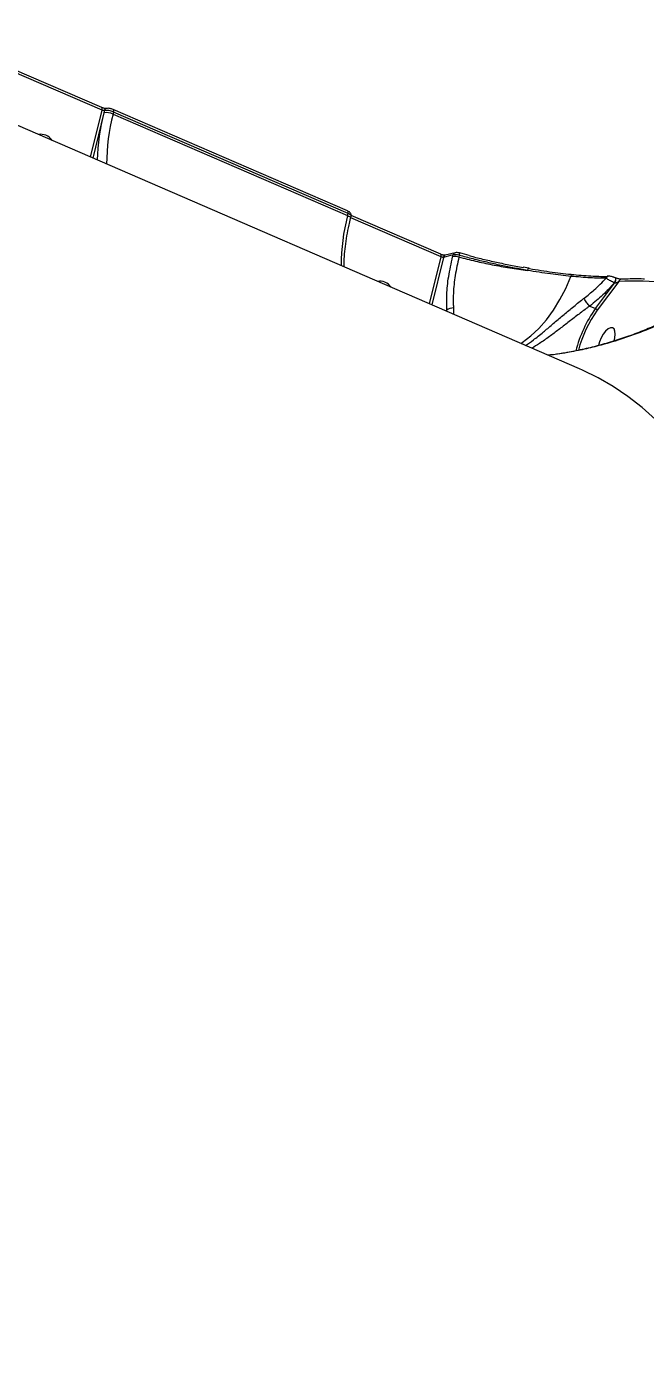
# Model space of a CAD drawing. Header units: millimetres. Extents: x -8092 to 6423, y -6886 to 5604.
# Drawn here: x 676.7 to 857.4, y -2555 to -2163 of the extents above; entities that cross this region are included whole.
import ezdxf

# ---------------------------------------------------------------- set-up
doc = ezdxf.new("R2010")
doc.units = ezdxf.units.MM
for name, color, linetype in [('DIKOM_ОБЪЕКТ', 7, 'Continuous'), ('DIKOM_РАЗМЕР_ЗОНА', 7, 'Continuous'), ('DIKOM_РАЗМЕР_ОБЪЕКТА', 7, 'Continuous')]:
    doc.layers.add(name, color=color, linetype=linetype)
doc.styles.add('style1', font='arial.ttf', dxfattribs={"width": 0.8})
doc.dimstyles.new('1-50', dxfattribs={"dimtxt": 300, "dimasz": 200, "dimexe": 100, "dimexo": 0, "dimgap": 100, "dimtad": 1, "dimtxsty": 'style1', "dimcen": 200, "dimclrd": 7, "dimclre": 7, "dimclrt": 7, "dimadec": 1, "dimazin": 2, "dimtfac": 1, "dimtmove": 0, "dimatfit": 2, "dimfxl": 0, "dimlwd": 25, "dimlwe": 18, "dimarcsym": 0})

# ---------------------------------------------------------------- blocks, each defined once
blk = doc.blocks.new('*D9')
at = {"layer": 'Defpoints', "color": 0, "transparency": 16777216}
for p in [(-8092.06, -86.27), (4664.84, -1471.84), (4664.84, -6785.92)]:
    blk.add_point(p, dxfattribs=at)
at = {"layer": 'DIKOM_РАЗМЕР_ЗОНА', "color": 7, "lineweight": 18, "transparency": 16777216}
for p, q in [((-8092.06, -86.27), (-8092.06, -6885.92)), ((4664.84, -1471.84), (4664.84, -6885.92))]:
    blk.add_line(p, q, dxfattribs=at)
at = {"layer": 'DIKOM_РАЗМЕР_ЗОНА', "color": 7, "lineweight": 25, "transparency": 16777216}
blk.add_line((-7892.06, -6785.92), (4464.84, -6785.92), dxfattribs=at)
at = {"layer": 'DIKOM_РАЗМЕР_ЗОНА', "color": 7, "transparency": 16777216}
for points in [[(-7892.06, -6752.58), (-7892.06, -6819.25), (-8092.06, -6785.92)], [(4464.84, -6752.58), (4464.84, -6819.25), (4664.84, -6785.92)]]:
    blk.add_solid(points, dxfattribs=at)
at = {"layer": 'DIKOM_РАЗМЕР_ЗОНА', "color": 7, "transparency": 16777216, "insert": (-2159.84, -6532.75), "char_height": 300, "attachment_point": 5, "style": 'style1'}
blk.add_mtext('12760', dxfattribs=at)
blk = doc.blocks.new('*D10')
at = {"layer": 'Defpoints', "color": 0, "transparency": 16777216}
for p in [(-65.22, 5603.5), (2870.75, -5504.88), (6323.39, -5504.88)]:
    blk.add_point(p, dxfattribs=at)
at = {"layer": 'DIKOM_РАЗМЕР_ЗОНА', "color": 7, "lineweight": 18, "transparency": 16777216}
for p, q in [((-65.22, 5603.5), (6423.39, 5603.5)), ((2870.75, -5504.88), (6423.39, -5504.88))]:
    blk.add_line(p, q, dxfattribs=at)
at = {"layer": 'DIKOM_РАЗМЕР_ЗОНА', "color": 7, "lineweight": 25, "transparency": 16777216}
blk.add_line((6323.39, 5403.5), (6323.39, -5304.88), dxfattribs=at)
at = {"layer": 'DIKOM_РАЗМЕР_ЗОНА', "color": 7, "transparency": 16777216}
for points in [[(6290.06, 5403.5), (6356.72, 5403.5), (6323.39, 5603.5)], [(6290.06, -5304.88), (6356.72, -5304.88), (6323.39, -5504.88)]]:
    blk.add_solid(points, dxfattribs=at)
at = {"layer": 'DIKOM_РАЗМЕР_ЗОНА', "color": 7, "transparency": 16777216, "insert": (6070.22, 308.83), "char_height": 300, "attachment_point": 5, "rotation": 90, "style": 'style1'}
blk.add_mtext('11100', dxfattribs=at)
blk = doc.blocks.new('*D11')
at = {"layer": 'Defpoints', "color": 0, "transparency": 16777216}
for p in [(-6092.06, -310.77), (2568.27, -2361.54), (2568.27, -4925.78)]:
    blk.add_point(p, dxfattribs=at)
at = {"layer": 'DIKOM_РАЗМЕР_ОБЪЕКТА', "color": 7, "lineweight": 18, "transparency": 16777216}
for p, q in [((-6092.06, -310.77), (-6092.06, -5025.78)), ((2568.27, -2361.54), (2568.27, -5025.78))]:
    blk.add_line(p, q, dxfattribs=at)
at = {"layer": 'DIKOM_РАЗМЕР_ОБЪЕКТА', "color": 7, "lineweight": 25, "transparency": 16777216}
blk.add_line((-5892.06, -4925.78), (2368.27, -4925.78), dxfattribs=at)
at = {"layer": 'DIKOM_РАЗМЕР_ОБЪЕКТА', "color": 7, "transparency": 16777216}
for points in [[(-5892.06, -4892.44), (-5892.06, -4959.11), (-6092.06, -4925.78)], [(2368.27, -4892.44), (2368.27, -4959.11), (2568.27, -4925.78)]]:
    blk.add_solid(points, dxfattribs=at)
at = {"layer": 'DIKOM_РАЗМЕР_ОБЪЕКТА', "color": 7, "transparency": 16777216, "insert": (-2605.9, -4672.61), "char_height": 300, "attachment_point": 5, "style": 'style1'}
blk.add_mtext('8660', dxfattribs=at)
blk = doc.blocks.new('*D12')
at = {"layer": 'Defpoints', "color": 0, "transparency": 16777216}
for p in [(529.59, 4103.5), (2292.6, -3779.74), (5226.02, -3779.74)]:
    blk.add_point(p, dxfattribs=at)
at = {"layer": 'DIKOM_РАЗМЕР_ОБЪЕКТА', "color": 7, "lineweight": 18, "transparency": 16777216}
for p, q in [((529.59, 4103.5), (5326.02, 4103.5)), ((2292.6, -3779.74), (5326.02, -3779.74))]:
    blk.add_line(p, q, dxfattribs=at)
at = {"layer": 'DIKOM_РАЗМЕР_ОБЪЕКТА', "color": 7, "lineweight": 25, "transparency": 16777216}
blk.add_line((5226.02, 3903.5), (5226.02, -3579.74), dxfattribs=at)
at = {"layer": 'DIKOM_РАЗМЕР_ОБЪЕКТА', "color": 7, "transparency": 16777216}
for points in [[(5192.69, 3903.5), (5259.35, 3903.5), (5226.02, 4103.5)], [(5192.69, -3579.74), (5259.35, -3579.74), (5226.02, -3779.74)]]:
    blk.add_solid(points, dxfattribs=at)
at = {"layer": 'DIKOM_РАЗМЕР_ОБЪЕКТА', "color": 7, "transparency": 16777216, "insert": (4972.85, 245.42), "char_height": 300, "attachment_point": 5, "rotation": 90, "style": 'style1'}
blk.add_mtext('7880', dxfattribs=at)

msp = doc.modelspace()

# ---------------------------------------------------------------- linework, layer by layer
at = {"layer": 'DIKOM_ОБЪЕКТ', "color": 7, "linetype": 'Continuous', "lineweight": 15}
for p, q in [((838.207, -2262.912), (569.314, -2146.46)), ((698.726, -2187.302), (672.329, -2175.871)), ((698.605, -2186.555), (672.447, -2175.226)), ((695.355, -2201.046), (698.726, -2187.302)), ((699.385, -2187.446), (699.227, -2188.088)), ((770.442, -2216.775), (701.942, -2187.109)), ((699.227, -2188.088), (695.983, -2201.318)), ((702.062, -2187.857), (701.914, -2188.462)), ((701.914, -2188.462), (770.414, -2218.129)), ((770.563, -2217.523), (702.062, -2187.857)), ((770.414, -2218.129), (770.563, -2217.523)), ((771.321, -2218.946), (771.474, -2218.32)), ((797.762, -2230.193), (771.366, -2218.762)), ((797.642, -2229.446), (771.483, -2218.117)), ((794.392, -2243.936), (797.762, -2230.193)), ((798.422, -2230.337), (795.02, -2244.208)), ((801.861, -2228.998), (798.99, -2229.728)), ((801.137, -2230.162), (801.271, -2229.613)), ((803.089, -2229.744), (802.965, -2230.25)), ((805.945, -2229.766), (803.276, -2229.051)), ((823.433, -2233.515), (821.745, -2233.221)), ((842.886, -2245.305), (848.472, -2237.841)), ((849.662, -2237.386), (843.382, -2245.777)), ((848.472, -2237.841), (848.4, -2237.81)), ((848.635, -2236.301), (848.541, -2236.285)), ((848.707, -2236.332), (848.635, -2236.301)), ((799.443, -2245.783), (798.996, -2245.93)), ((799.448, -2246.126), (799.443, -2245.783)), ((801.383, -2245.137), (801.345, -2246.948)), ((841.175, -2244.564), (841.168, -2244.56)), ((841.175, -2244.564), (842.886, -2245.305))]:
    msp.add_line(p, q, dxfattribs=at)
at = {"layer": 'DIKOM_ОБЪЕКТ', "color": 7, "linetype": 'Continuous', "lineweight": 15, "flags": 128}
for points in [[(698.726, -2187.302), (698.759, -2187.13), (698.772, -2186.971), (698.765, -2186.83), (698.737, -2186.712), (698.689, -2186.623), (698.624, -2186.565), (698.605, -2186.555)], [(702.062, -2187.857), (702.096, -2187.685), (702.109, -2187.526), (702.102, -2187.385), (702.074, -2187.268), (702.027, -2187.178), (701.962, -2187.12), (701.937, -2187.107)], [(770.414, -2218.129), (770.716, -2218.274), (770.967, -2218.428), (771.157, -2218.583), (771.278, -2218.734), (771.326, -2218.874), (771.321, -2218.945)], [(770.563, -2217.523), (770.596, -2217.351), (770.609, -2217.192), (770.602, -2217.051), (770.574, -2216.934), (770.527, -2216.844), (770.463, -2216.786), (770.442, -2216.775)], [(797.762, -2230.193), (797.796, -2230.021), (797.809, -2229.862), (797.801, -2229.72), (797.773, -2229.603), (797.726, -2229.513), (797.661, -2229.455), (797.642, -2229.446)], [(803.263, -2229.098), (803.264, -2229.097), (803.264, -2229.093)], [(821.036, -2255.476), (821.489, -2255.176), (823.95, -2253.306), (826.302, -2251.1), (828.524, -2248.579), (830.592, -2245.769), (832.486, -2242.696), (834.188, -2239.392), (835.68, -2235.889)], [(835.68, -2235.889), (835.751, -2235.727), (835.838, -2235.585), (835.941, -2235.469), (836.054, -2235.382), (836.174, -2235.328), (836.296, -2235.308), (836.417, -2235.323), (836.532, -2235.373)], [(846.692, -2235.867), (846.709, -2235.866), (846.71, -2235.866)], [(848.4, -2237.81), (848.545, -2237.583), (848.666, -2237.326), (848.752, -2237.061), (848.797, -2236.808), (848.796, -2236.588), (848.75, -2236.42), (848.663, -2236.316), (848.635, -2236.301)], [(848.472, -2237.841), (848.618, -2237.614), (848.738, -2237.357), (848.824, -2237.092), (848.869, -2236.839), (848.868, -2236.62), (848.822, -2236.451), (848.735, -2236.347), (848.711, -2236.334)], [(848.308, -2254.777), (848.527, -2253.905), (848.651, -2252.813), (848.569, -2251.904), (848.288, -2251.25), (847.831, -2250.905), (847.234, -2250.896), (846.546, -2251.225), (845.823, -2251.865), (845.123, -2252.763), (844.504, -2253.848), (844.014, -2255.031), (843.716, -2256.109)], [(860.45, -2277.742), (856.483, -2274.215), (852.358, -2271.004), (848.078, -2268.112), (843.648, -2265.54), (839.072, -2263.293), (838.207, -2262.912)]]:
    msp.add_lwpolyline(points, dxfattribs=at)
at = {"layer": 'DIKOM_ОБЪЕКТ', "color": 7, "linetype": 'Continuous', "lineweight": 15}
for centre, radius, start, end in [((700.189, -2187.627), 0.824, 107.2485, 167.36264), ((762.465, -2204.096), 65.232, 165.79517, 178.04951), ((699.97, -2192.586), 4.559, 64.76795, 99.37642), ((759.049, -2203.203), 59.006, 165.5338, 179.87689), ((680.907, -2197.818), 3.449, 65.95542, 102.86525), ((680.488, -2198.758), 4.478, 34.8649, 65.96149), ((827.554, -2232.869), 59.011, 165.53445, 179.87625), ((834.021, -2364.479), 138.786, 103.64901, 104.86292), ((799.225, -2230.517), 0.823, 106.5565, 167.369), ((801.876, -2233.833), 3.745, 73.09897, 101.39197), ((802.079, -2229.797), 0.828, 105.84047, 167.13348), ((745.085, -2213.761), 60.166, 344.59464, 345.23119), ((823.786, -2234.274), 0.799, 116.46862, 171.85193), ((823.449, -2233.726), 0.169, 40.78323, 96.5613), ((779.943, -2240.708), 3.449, 65.95509, 102.86528), ((779.427, -2241.766), 4.625, 35.37826, 65.45691), ((846.757, -2236.719), 0.855, 94.33065, 161.00423), ((850.514, -2237.628), 0.886, 94.39769, 164.14272), ((853.928, -2326.837), 89.553, 74.5122, 92.73086), ((801.139, -2247.641), 2.516, 84.43169, 132.40759), ((871.927, -2266.264), 35.814, 144.18216, 166.14129), ((871.57, -2266.11), 34.756, 144.19546, 165.66687)]:
    msp.add_arc(centre, radius, start, end, dxfattribs=at)
for points, knots in [([(699.962, -2186.835), (699.962, -2186.835), (699.972, -2186.832), (699.934, -2186.84), (699.849, -2186.842), (699.671, -2186.834), (699.411, -2186.798), (699.086, -2186.726), (698.795, -2186.635), (698.657, -2186.575), (698.612, -2186.555)], [0, 0, 0, 0, 0.0058711, 0.0949876, 0.2005589, 0.3369297, 0.5006351, 0.6917824, 0.8977246, 1, 1, 1, 1]), ([(699.385, -2187.446), (699.353, -2187.448), (699.288, -2187.451), (699.143, -2187.431), (698.982, -2187.394), (698.837, -2187.348), (698.757, -2187.315), (698.726, -2187.302)], [0, 0, 0, 0, 0.2154506, 0.4306864, 0.6454019, 0.8596266, 1, 1, 1, 1]), ([(702.062, -2187.857), (701.936, -2187.805), (701.617, -2187.677), (701.031, -2187.512), (700.379, -2187.399), (699.786, -2187.367), (699.519, -2187.42), (699.385, -2187.446)], [0, 0, 0, 0, 0.1407279, 0.3554498, 0.5702953, 0.7851455, 1, 1, 1, 1]), ([(701.068, -2186.855), (700.982, -2186.837), (700.671, -2186.769), (700.303, -2186.741), (700.03, -2186.84), (699.952, -2186.868)], [0, 0, 0, 0, 0.2136119, 0.7745525, 1, 1, 1, 1]), ([(701.935, -2187.112), (701.773, -2187.045), (701.495, -2186.93), (701.193, -2186.877), (701.068, -2186.855)], [0, 0, 0, 0, 0.5855046, 1, 1, 1, 1]), ([(769.415, -2233.119), (769.414, -2233.03), (769.405, -2232.056), (769.5, -2230.08), (769.773, -2227.142), (770.228, -2224.065), (770.758, -2221.317), (771.168, -2219.591), (771.321, -2218.946)], [0, 0, 0, 0, 0.0214266, 0.2333846, 0.4459005, 0.6589891, 0.872558, 1, 1, 1, 1]), ([(771.473, -2218.323), (771.473, -2218.322), (771.531, -2218.191), (771.51, -2217.913), (771.409, -2217.567), (771.216, -2217.283), (770.927, -2217.026), (770.662, -2216.866), (770.464, -2216.787), (770.439, -2216.777)], [0, 0, 0, 0, 0.0015864, 0.2009775, 0.3622722, 0.5190372, 0.6988394, 0.962408, 1, 1, 1, 1]), ([(771.455, -2218.314), (771.465, -2218.3), (771.516, -2218.226), (771.391, -2218.037), (771.088, -2217.774), (770.738, -2217.607), (770.563, -2217.523)], [0, 0, 0, 0, 0.0719659, 0.3813492, 0.6906644, 1, 1, 1, 1]), ([(798.998, -2229.726), (798.999, -2229.726), (799.009, -2229.723), (798.971, -2229.731), (798.886, -2229.733), (798.708, -2229.725), (798.447, -2229.689), (798.123, -2229.616), (797.831, -2229.526), (797.694, -2229.465), (797.649, -2229.445)], [0, 0, 0, 0, 0.0058382, 0.0949903, 0.2005348, 0.3369571, 0.5006519, 0.6918047, 0.8977216, 1, 1, 1, 1]), ([(798.422, -2230.337), (798.389, -2230.338), (798.325, -2230.342), (798.18, -2230.322), (798.019, -2230.285), (797.873, -2230.239), (797.794, -2230.206), (797.762, -2230.193)], [0, 0, 0, 0, 0.2155002, 0.4307045, 0.6454033, 0.8596249, 1, 1, 1, 1]), ([(799.443, -2245.783), (799.405, -2244.297), (799.326, -2241.234), (799.872, -2235.954), (800.711, -2232.111), (801.137, -2230.162)], [0, 0, 0, 0, 0.3175207, 0.6539203, 1, 1, 1, 1]), ([(803.089, -2229.744), (803.032, -2229.729), (802.757, -2229.66), (802.264, -2229.574), (801.672, -2229.537), (801.405, -2229.588), (801.271, -2229.613)], [0, 0, 0, 0, 0.0806495, 0.3870594, 0.6935606, 1, 1, 1, 1]), ([(802.965, -2230.25), (802.569, -2232.057), (801.765, -2235.724), (801.327, -2240.274), (801.285, -2243.358), (801.361, -2244.74), (801.383, -2245.137)], [0, 0, 0, 0, 0.3362327, 0.6822394, 0.9087973, 1, 1, 1, 1]), ([(803.263, -2229.097), (803.086, -2229.055), (802.69, -2228.961), (802.229, -2228.916), (801.949, -2228.997), (801.858, -2229.023)], [0, 0, 0, 0, 0.3536857, 0.7918251, 1, 1, 1, 1]), ([(802.965, -2230.25), (804.572, -2230.657), (807.803, -2231.474), (812.794, -2232.533), (817.907, -2233.469), (821.292, -2233.929), (822.995, -2234.16)], [0, 0, 0, 0, 0.2373859, 0.4771585, 0.7370119, 1, 1, 1, 1]), ([(822.995, -2234.16), (820.449, -2233.697), (816.592, -2232.996), (811.215, -2231.804), (807.133, -2230.827), (804.424, -2230.101), (803.089, -2229.744)], [0, 0, 0, 0, 0.3951687, 0.598674, 0.802182, 1, 1, 1, 1]), ([(805.94, -2229.836), (806.407, -2229.96), (808.237, -2230.444), (811.432, -2231.199), (815.522, -2232.099), (819.013, -2232.804), (821.098, -2233.172), (821.855, -2233.306)], [0, 0, 0, 0, 0.086606, 0.3392535, 0.5919025, 0.851898, 1, 1, 1, 1]), ([(835.68, -2235.889), (833.73, -2235.679), (829.783, -2235.255), (825.275, -2234.528), (822.995, -2234.16)], [0, 0, 0, 0, 0.49415409, 1, 1, 1, 1]), ([(823.577, -2233.616), (825.853, -2233.982), (830.458, -2234.723), (834.492, -2235.155), (836.532, -2235.373)], [0, 0, 0, 0, 0.49417671, 1, 1, 1, 1]), ([(845.949, -2236.441), (844.484, -2236.427), (841.518, -2236.398), (837.642, -2236.06), (835.68, -2235.889)], [0, 0, 0, 0, 0.4937673, 1, 1, 1, 1]), ([(836.532, -2235.373), (838.492, -2235.545), (842.257, -2235.875), (845.143, -2235.905), (846.527, -2235.92)], [0, 0, 0, 0, 0.520573, 1, 1, 1, 1]), ([(839.58, -2242.247), (840.582, -2241.456), (842.877, -2239.644), (844.842, -2237.595), (845.949, -2236.441)], [0, 0, 0, 0, 0.4365703, 1, 1, 1, 1]), ([(848.4, -2237.81), (847.309, -2239.001), (845.113, -2241.399), (842.493, -2243.504), (841.175, -2244.564)], [0, 0, 0, 0, 0.49675208, 1, 1, 1, 1]), ([(848.4, -2237.81), (848.219, -2237.722), (847.858, -2237.545), (847.268, -2237.233), (846.709, -2236.92), (846.242, -2236.639), (846.041, -2236.503), (845.949, -2236.441)], [0, 0, 0, 0, 0.1951111, 0.3898996, 0.5934491, 0.8140301, 1, 1, 1, 1]), ([(846.693, -2235.876), (846.692, -2235.876), (846.558, -2235.876), (846.403, -2235.874), (846.248, -2235.872)], [0, 0, 0, 0, 0.0053232, 1, 1, 1, 1]), ([(848.475, -2236.242), (848.402, -2236.212), (848.186, -2236.125), (847.775, -2236.011), (847.256, -2235.904), (846.919, -2235.858), (846.724, -2235.868), (846.71, -2235.868)], [0, 0, 0, 0, 0.1192768, 0.3529184, 0.6126624, 0.9716795, 1, 1, 1, 1]), ([(849.662, -2237.386), (849.577, -2237.45), (849.399, -2237.584), (849.109, -2237.741), (848.839, -2237.839), (848.653, -2237.869), (848.538, -2237.864), (848.494, -2237.849), (848.472, -2237.841)], [0, 0, 0, 0, 0.2759522, 0.5811957, 0.7840787, 0.9045583, 0.9530979, 1, 1, 1, 1]), ([(850.441, -2236.744), (850.423, -2236.744), (850.373, -2236.745), (850.148, -2236.729), (849.79, -2236.669), (849.371, -2236.566), (849.028, -2236.458), (848.807, -2236.376), (848.726, -2236.339), (848.711, -2236.332)], [0, 0, 0, 0, 0.1005028, 0.2830716, 0.524879, 0.7134602, 0.8573194, 0.973146, 1, 1, 1, 1]), ([(857.241, -2236.703), (857.128, -2236.697), (855.332, -2236.601), (853.054, -2236.651), (850.884, -2236.728), (850.446, -2236.744)], [0, 0, 0, 0, 0.051183, 0.8084709, 1, 1, 1, 1]), ([(822.467, -2256.095), (823.209, -2255.57), (824.816, -2254.434), (827.433, -2252.326), (830.21, -2250.003), (832.952, -2247.669), (835.829, -2245.245), (838.055, -2243.431), (839.304, -2242.461), (839.58, -2242.247)], [0, 0, 0, 0, 0.15791748, 0.34179466, 0.49265076, 0.64761257, 0.79865237, 0.95545339, 1, 1, 1, 1]), ([(878.641, -2240.427), (876.884, -2241.606), (873.37, -2243.964), (867.459, -2247.211), (861.104, -2250.231), (853.709, -2253.19), (846.699, -2255.447), (840.263, -2257.088), (835.137, -2258.104), (831.368, -2258.736), (829.243, -2258.901), (828.992, -2258.921)], [0, 0, 0, 0, 0.1357657, 0.2715394, 0.4102383, 0.5489217, 0.7213898, 0.8089477, 0.896483, 0.9877896, 1, 1, 1, 1]), ([(878.651, -2240), (878.141, -2240.374), (876.485, -2241.585), (873.4, -2243.535), (869.393, -2245.863), (865.065, -2248.108), (860.637, -2250.183), (856.062, -2252.098), (851.451, -2253.803), (846.702, -2255.327), (841.983, -2256.613), (837.528, -2257.63), (833.434, -2258.38), (830.706, -2258.806), (829.275, -2258.94), (829.078, -2258.958)], [0, 0, 0, 0, 0.0412239, 0.1336027, 0.228056, 0.3245655, 0.4231431, 0.5114349, 0.6050427, 0.694472, 0.7799641, 0.8622449, 0.9297006, 0.9903161, 1, 1, 1, 1]), ([(841.168, -2244.56), (841.023, -2244.421), (840.734, -2244.143), (840.303, -2243.606), (839.934, -2243.054), (839.702, -2242.605), (839.609, -2242.354), (839.584, -2242.261), (839.58, -2242.247)], [0, 0, 0, 0, 0.2120393, 0.42409761, 0.63609761, 0.8481608, 0.97641693, 1, 1, 1, 1]), ([(841.168, -2244.56), (841.167, -2244.56), (840.936, -2244.706), (839.823, -2245.594), (837.657, -2247.174), (834.837, -2249.39), (832.057, -2251.532), (829.265, -2253.617), (826.625, -2255.479), (825.01, -2256.44), (824.275, -2256.878)], [0, 0, 0, 0, 0.0000599, 0.0366937, 0.1886981, 0.3468805, 0.5009375, 0.6592648, 0.8449773, 1, 1, 1, 1]), ([(843.382, -2245.777), (843.379, -2245.77), (843.373, -2245.748), (843.346, -2245.689), (843.281, -2245.594), (843.166, -2245.479), (843.028, -2245.375), (842.933, -2245.328), (842.886, -2245.305)], [0, 0, 0, 0, 0.0458824, 0.1413881, 0.3561606, 0.5707097, 0.7852955, 1, 1, 1, 1])]:
    msp.add_open_spline(points, degree=3, knots=knots, dxfattribs=at)

# ---------------------------------------------------------------- dimensions: what is measured, and where the dimension line sits
at = {"layer": 'DIKOM_РАЗМЕР_ЗОНА'}
dim = msp.add_linear_dim(base=(6323.39, -5504.88), p1=(-65.219, 5603.501), p2=(2870.746, -5504.88), angle=90, text='11100', dimstyle='1-50', dxfattribs=at)
dim.commit()
dim.dimension.update_dxf_attribs({"geometry": '*D10', "text_midpoint": (6323.39, 308.825), "dimtype": 160})
dim = msp.add_linear_dim(base=(4664.839, -6785.918), p1=(-8092.064, -86.271), p2=(4664.839, -1471.84), text='12760', dimstyle='1-50', dxfattribs=at)
dim.commit()
dim.dimension.update_dxf_attribs({"geometry": '*D9', "text_midpoint": (-2159.843, -6785.918), "dimtype": 160})
at = {"layer": 'DIKOM_РАЗМЕР_ОБЪЕКТА'}
dim = msp.add_linear_dim(base=(5226.021, -3779.744), p1=(529.595, 4103.501), p2=(2292.598, -3779.744), angle=90, text='7880', dimstyle='1-50', dxfattribs=at)
dim.commit()
dim.dimension.update_dxf_attribs({"geometry": '*D12', "text_midpoint": (5226.021, 245.421), "dimtype": 160})
dim = msp.add_linear_dim(base=(2568.274, -4925.777), p1=(-6092.064, -310.768), p2=(2568.274, -2361.54), text='8660', dimstyle='1-50', dxfattribs=at)
dim.commit()
dim.dimension.update_dxf_attribs({"geometry": '*D11', "text_midpoint": (-2605.904, -4925.777), "dimtype": 160})

doc.saveas('drawing.dxf')
